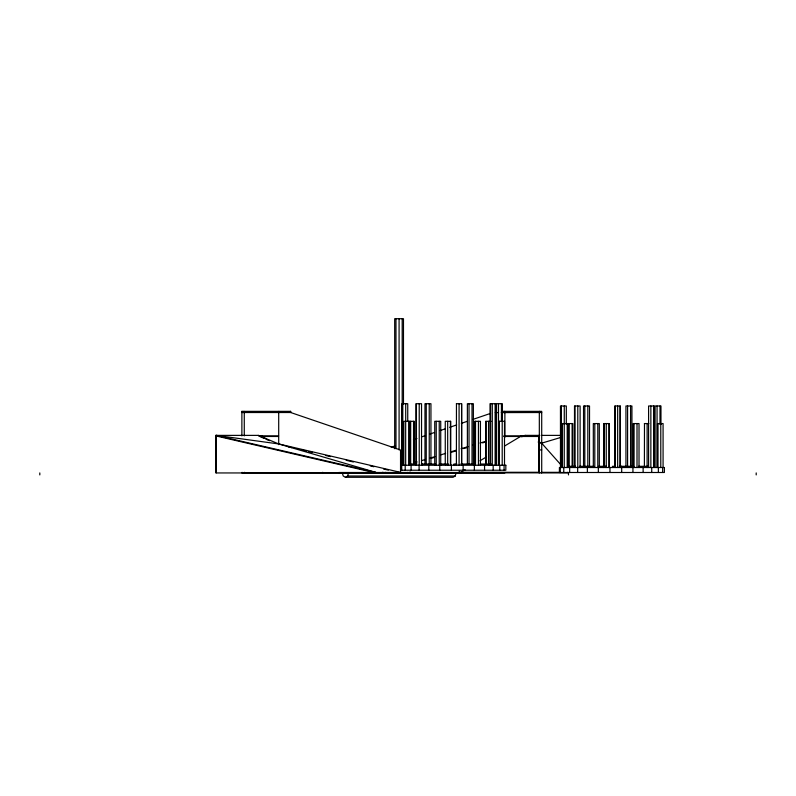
<?xml version="1.0" encoding="UTF-8"?>
<svg xmlns="http://www.w3.org/2000/svg" width="796" height="796" viewBox="0 0 796 796"><rect width="100%" height="100%" fill="white"/><g stroke="black" fill="none" stroke-linecap="round" stroke-linejoin="round"><path stroke-width="1.19" d="M244.631 472.287L244.471 472.844L539.121 472.844L539.091 435.919L503.778 435.919M539.121 472.844L539.091 435.919M504.883 472.923L216.034 472.953L216.034 435.949L216.164 435.382L278.739 443.949L400.537 472.376L400.418 472.953L396.796 472.108M258.531 435.382L215.905 435.382L216.034 435.949L375.692 472.953L375.821 472.376L278.739 443.949L258.272 435.382M278.61 444.526L278.739 443.949M567.618 472.336L567.488 472.904L541.32 472.904L541.439 472.336L560.483 472.336M342.31 472.904L343.215 476.008L345.414 477.292L347.613 476.008L348.519 472.904M345.414 477.292L453.033 477.292L455.232 476.008L456.138 472.904M262.153 435.919L261.993 436.477L267.307 439.661M322.569 472.844L322.738 472.287M400.677 472.844L400.836 472.287M465.103 469.74L460.854 472.287L461.013 472.844M479.988 460.804L486.356 456.974M504.425 446.128L521.43 435.919L521.599 436.477M521.688 436.815L525.062 435.382L539.837 435.382M391.224 447.223L394.736 446.029M413.432 439.661L416.935 438.467M421.611 436.875L425.124 435.681M429.79 434.089L434.467 432.497M440.307 430.507L444.984 428.915M449.66 427.323L456.675 424.935M461.352 423.343L467.192 421.353M473.033 419.363L490.565 413.393M413.602 463.023L417.164 461.949M421.91 460.526L425.472 459.451M430.218 458.028L434.964 456.605M440.894 454.815L445.641 453.392M450.387 451.969L456.317 450.188M461.063 448.755L468.187 446.616M472.933 445.193L475.302 444.476M480.048 443.054L485.978 441.273M431.561 458.227L433.939 457.511M450.546 452.516L456.486 450.735M463.6 448.596L467.162 447.531M482.585 442.894L486.147 441.82M560.583 437.511L541.638 443.173L561.12 465.043M407.771 472.376L407.89 472.953L410.258 472.257M385.582 472.386L383.175 472.953L383.045 472.376M407.89 472.953L410.318 472.386M456.397 403.721L461.65 403.721L461.65 465.242M501.49 411.353L541.708 411.353L541.718 472.854L539.32 472.854L539.32 412.527M241.875 412.527L290.699 412.517L400.537 450.009L400.537 472.923M495.301 412.597L497.699 412.597M501.291 412.597L541.718 412.527M491.112 421.303L485.829 421.303L485.829 464.018M644.392 423.562L648.83 423.562M542.006 435.382L561.379 435.382M258.62 435.919L278.63 435.919M259.635 436.477L278.471 436.477M503.948 436.477L539.25 436.477M539.32 449.939L541.718 449.939M416.945 464.038L410.786 464.038L410.786 465.242M421.761 464.038L435.412 464.038M440.069 464.038L448.168 464.038L448.168 465.242M456.884 464.038L453.919 464.038L453.919 465.242M460.765 464.038L475.401 464.038M480.038 464.038L491.331 464.038M569.419 466.307L569.419 467.511L569.349 466.307L575.607 466.307M579.329 466.307L593.816 466.307M598.602 466.307L606.094 466.307L606.094 467.511M619.228 466.307L633.765 466.307M638.472 466.307L648.65 466.307M458.377 472.287L538.952 472.287M338.748 472.496L459.491 472.496L459.491 470.506M241.875 472.854L244.273 472.854M347.613 476.008L455.232 476.008M216.164 435.382L375.821 472.376M288.261 446.775L291.883 447.621M301.525 449.869L306.351 450.994M308.758 451.561L312.38 452.407M325.644 455.501L330.469 456.625M346.151 460.287L353.384 461.978M370.269 465.919L373.881 466.755M383.533 469.013L388.358 470.137M373.324 472.257L375.692 472.953M260.65 436.905L264.013 438.337M266.262 439.283L269.635 440.715M527.489 436.417L525.062 435.382M538.375 441.611L540.554 442.656M538.245 442.188L540.424 443.223M382.747 472.287L382.916 472.844M242.143 472.336L242.273 472.904M216.034 435.949L216.094 472.904L215.905 435.382M756.2 472.923L756.2 474.913M663.078 467.511L663.078 423.562L657.456 423.562L657.456 467.511M662.65 467.511L662.65 472.496M660.969 424.447L660.969 405.99L655.088 405.99L655.088 467.511M660.779 423.562L660.779 467.511M660.003 405.99L660.003 424.447M658.362 467.511L658.362 472.496M657.964 423.562L657.964 467.511M657.058 405.99L657.058 467.511M654.252 467.511L654.252 405.99L648.591 405.99L648.591 467.511M653.695 405.99L653.695 467.511M651.735 467.511L651.735 472.496M650.859 405.99L650.859 467.511M647.327 466.307L647.327 467.511M647.138 423.562L647.108 467.511M644.491 423.562L644.392 466.287M643.118 467.511L643.118 472.496M639.019 467.511L639.019 423.562L633.158 423.562L633.158 467.511M637.009 423.562L637.009 467.511M634.074 423.562L634.074 467.511M632.939 467.511L632.939 472.496M631.934 466.277L631.934 405.99L625.945 405.99L625.945 466.277M630.581 405.99L630.581 466.277M627.586 405.99L627.586 466.277M621.696 467.511L621.696 472.496M621.437 466.307L621.437 467.511M621.208 466.307L621.208 467.511M620.213 467.511L620.213 405.99L614.96 405.99L614.96 467.511M620.154 405.99L620.154 467.511M617.656 405.99L617.656 467.511M615.457 467.511L615.457 466.307L612.502 466.307L612.502 467.511M615.029 405.99L615.059 467.511M609.965 467.511L609.965 472.496M609.308 467.511L609.308 423.562L603.836 423.562L603.836 466.287M608.99 423.562L608.99 467.511M606.253 423.562L606.253 467.511M605.746 466.307L605.746 467.511M604.154 423.562L604.154 466.287M603.378 466.307L603.378 467.511M603.099 466.307L603.099 467.511M599.308 467.511L599.308 423.562L593.318 423.562L593.318 467.511M598.333 467.511L598.333 472.496M597.796 423.562L597.796 467.511M594.801 423.562L594.801 467.511M589.518 466.277L589.518 405.99L583.538 405.99L583.538 466.277M587.806 405.99L587.806 466.277M587.378 467.511L587.378 472.496M584.821 405.99L584.821 466.277M580.672 466.307L580.672 467.511M580.403 466.307L580.403 467.511M580.115 467.511L580.115 405.99L574.503 405.99L574.503 467.511M577.787 405.99L577.787 467.511M577.657 467.511L577.657 472.496M574.991 405.99L574.991 467.511M572.851 466.287L572.851 423.562L562.404 423.562L562.404 467.511M572.125 423.562L572.125 466.287M569.657 467.511L569.657 472.496M569.24 423.562L569.24 467.511M568.473 472.923L568.473 474.913M568.344 423.562L568.344 467.511M567.21 423.562L567.21 467.511M566.314 424.447L566.314 405.99L560.464 405.99L560.464 467.511M564.274 405.99L564.274 424.447M564.245 423.562L564.245 467.511M563.767 467.511L563.767 472.496M561.349 405.99L561.349 467.511M560.294 467.511L560.294 472.496M539.559 411.353L539.559 412.517M504.883 412.597L504.883 437.223M504.714 411.353L504.714 412.517M504.505 465.242L504.505 421.303L498.883 421.303L498.883 465.242M504.077 465.242L504.077 470.237M502.395 420.945L502.395 403.721L496.515 403.721L496.515 465.242M502.206 421.303L502.206 465.242M501.43 403.721L501.43 420.945M499.788 465.242L499.788 470.237M499.4 421.303L499.4 465.242M498.495 403.721L498.495 465.242M495.689 465.242L495.689 403.721L490.028 403.721L490.028 465.242M495.122 403.721L495.122 465.242M493.172 465.242L493.172 470.237M492.296 403.721L492.296 465.242M490.585 403.721L490.585 465.242M488.764 464.038L488.764 465.242M488.565 421.303L488.535 465.242M485.928 421.303L485.928 464.018M484.555 465.242L484.555 470.237M480.446 465.242L480.446 421.303L474.585 421.303L474.585 465.242M478.436 421.303L478.436 465.242M475.51 421.303L475.51 465.242M474.366 465.242L474.366 470.237M473.371 464.008L473.371 403.721L467.381 403.721L467.381 464.008M472.018 403.721L472.018 464.008M469.023 403.721L469.023 464.008M463.133 465.242L463.133 470.237M462.038 464.038L462.038 465.242M461.819 464.038L461.819 465.242M461.59 403.721L461.59 465.242M459.083 403.721L459.083 465.242M456.486 464.038L456.486 465.242M456.456 403.721L456.397 465.242M451.402 465.242L451.402 470.237M450.745 465.242L450.745 421.303L445.262 421.303L445.262 464.018M450.427 421.303L450.427 465.242M447.82 464.038L447.82 465.242M447.68 421.303L447.68 464.018M445.561 464.038L445.561 465.242M440.735 465.242L440.735 421.303L434.745 421.303L434.745 465.242M439.77 465.242L439.77 470.237M439.233 421.303L439.233 465.242M436.238 421.303L436.238 465.242M430.944 464.008L430.944 403.721L424.974 403.721L424.974 464.008M429.233 403.721L429.233 464.008M428.815 465.242L428.815 470.237M426.248 403.721L426.248 464.008M422.109 464.038L422.109 465.242M421.83 464.038L421.83 465.242M421.542 465.242L421.542 403.721L415.94 403.721L415.94 465.242M419.223 403.721L419.223 465.242M419.094 465.242L419.094 470.237M416.417 403.721L416.417 465.242M414.288 464.018L414.288 421.303L403.841 421.303L403.841 465.242M413.552 421.303L413.552 464.018M411.084 465.242L411.084 470.237M410.676 421.303L410.676 465.242M409.771 421.303L409.771 465.242M408.647 421.303L408.647 465.242M407.741 420.945L407.741 403.721L401.9 403.721L401.9 465.242M405.711 403.721L405.711 420.945M405.671 421.303L405.671 465.242M405.194 465.242L405.194 470.237M403.473 404.129L403.473 318.708L394.687 318.708L394.687 448.695M402.786 403.721L402.786 465.242M402.189 318.708L402.189 464.794M401.721 465.242L401.721 470.237M399.085 318.708L399.085 449.939M395.98 318.708L395.98 448.695M290.699 412.517L290.699 411.353L241.885 411.353L241.875 435.919M290.58 411.353L290.58 412.517M278.879 411.353L278.879 412.517M278.7 412.597L278.7 444.606M244.273 412.527L244.273 435.919M244.034 411.353L244.034 412.517M241.984 411.353L241.984 412.517M39.8 472.923L39.8 474.913M505.828 465.242L400.836 465.242L400.836 470.237L505.828 470.237L505.828 465.242M664.391 467.511L559.409 467.511L559.409 472.496L664.391 472.496L664.391 467.511"/></g></svg>
